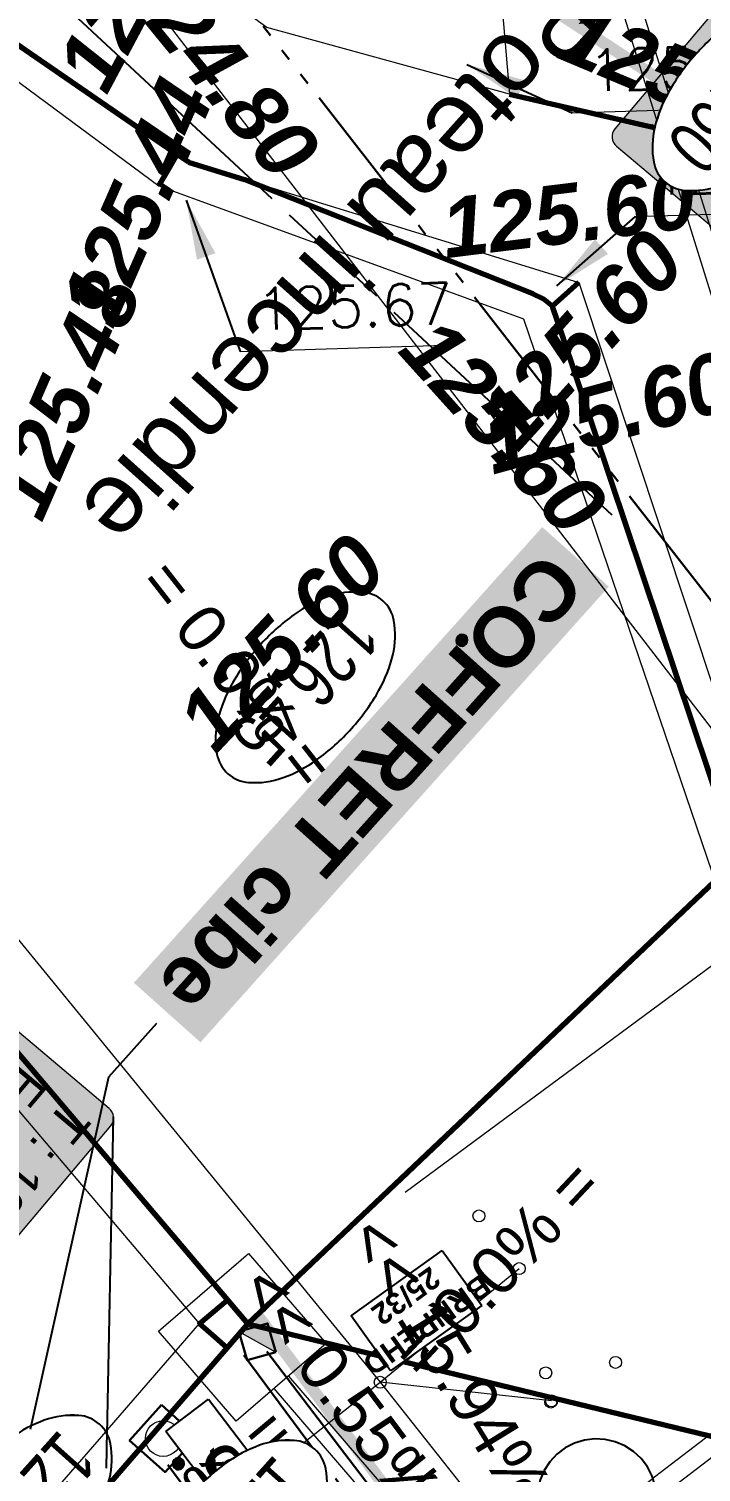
# Model space of a CAD drawing. Header units: metres. Extents: x -2858 to 512, y -1995 to 1252.
# Drawn here: x -1202.05 to -1196.41, y -941.87 to -929.75 of the extents above; entities that cross this region are included whole.
import ezdxf
from ezdxf import colors
from ezdxf.entities.mleader import LeaderData, LeaderLine
from ezdxf.enums import TextEntityAlignment as Align
from ezdxf.lldxf.tags import DXFTag
from ezdxf.math import Vec2, Vec3

# ---------------------------------------------------------------- set-up
doc = ezdxf.new("R2010")
doc.units = ezdxf.units.M
doc.header["$PDMODE"] = 33
doc.header["$PDSIZE"] = 0.1
for name, pattern in [('AEP-2', [3.9, 2.5, -0.2, 0.4, -0.2, 0.4, -0.2]), ('AEP-3', [3.3, 2.5, -0.2, 0.4, -0.2]), ('ECL-3', [1.82, 1.2, -0.155, 0, -0.155, 0, -0.155, 0, -0.155]), ('EU-160', [1.425, 1.25, -0.175])]:
    doc.linetypes.add(name, pattern=pattern)
for name, color, linetype in [('&G_05_VU_02', 7, 'Continuous'), ('04-NIV-COT', 1, 'Continuous'), ('05.2-EP-TXT', 5, 'Continuous'), ('06-EU-TXT', 24, 'Continuous'), ('07-AEP-RES', 94, 'AEP-2'), ('07-AEP-TXT', 94, 'Continuous'), ('10-ECL-LUM', 32, 'Continuous'), ('11-TEL-TXT', 6, 'Continuous')]:
    doc.layers.add(name, color=color, linetype=linetype)
for name, color, linetype, lineweight, true_color in [('03-HCH-15x30-10cm', 7, 'Continuous', 0, 0xf696fd), ('Ass - EP - Regards', 5, 'Continuous', 0, 0x0000ff), ('Ass - EP - Réseau', 5, 'Continuous', 0, 0x0000ff), ('Ass - EP - Textes - Regards', 5, 'Continuous', 0, 0x0000ff), ('Ass - EU - Textes - Regards', 1, 'Continuous', 0, 0xff0000), ('Surface Projet - Textes - Altitudes', 7, 'Continuous', 0, 0x333399), ('Surface PROJET VOIRIE - Cotations - Cotation Points', 7, 'Continuous', 0, 0xc02000), ('Surface PROJET VOIRIE - Entrées en terre talus', 5, 'Continuous', 0, 0x0000ff), ("Surface PROJET VOIRIE - Réseaux d'écoulement", 7, 'Ligne écoulement', 70, 0x33cccc), ('Surface PROJET VOIRIE - Surfaces projet', 7, 'Continuous', 0, 0x333399), ('Surface PROJET VOIRIE - Textes - Altitudes', 7, 'Continuous', 0, 0x333399), ('Surface PROJET VOIRIE - Textes - Pente des côtés', 7, 'Continuous', 0, 0x333399), ("TERRAIN APRES TERR BAT - Lignes d'arêtes", 7, 'Continuous', 0, 0xc04040), ('TERRAIN APRES TERR BAT - Points', 7, 'Continuous', 0, 0x808000)]:
    doc.layers.add(name, color=color, linetype=linetype, lineweight=lineweight, true_color=true_color)
for name, color, linetype, lineweight in [('03-SER-CLOT-MUR-140 ST', 7, 'Continuous', 15), ('04-NIV-MSQ', 255, 'Continuous', 0), ('06-EU-160PVC', 24, 'EU-160', 30), ('06-EU-RGD', 24, 'Continuous', 30), ('07-AEP-BRT', 94, 'AEP-3', 30), ('10-ECL-U1000R2V+TPC63', 32, 'ECL-3', 30), ('11-TEL-CFR', 6, 'Continuous', 30), ('11-TEL-PVC45X3', 6, 'Continuous', 30)]:
    doc.layers.add(name, color=color, linetype=linetype, lineweight=lineweight)
doc.styles.add('Altitude Surfaces projet', font='arialbi.ttf', dxfattribs={"height": 0.5})
doc.styles.add('ARIAL', font='arial.ttf')
doc.styles.add('ARIAL GRAS', font='arialbd.ttf')
doc.styles.add('Cotation', font='romans.shx')
doc.styles.add('CoteHor.3', font='arial.ttf', dxfattribs={"height": 0.0017})
doc.styles.add('Couches géologiques', font='arial.ttf', dxfattribs={"height": 0.3})
doc.styles.add('Mensura_Standard', font='arial.ttf', dxfattribs={"height": 1})
doc.styles.add('Pente Surfaces projet', font='arial.ttf', dxfattribs={"height": 0.4})
doc.styles.get("Standard").update_dxf_attribs({"font": 'arial.ttf'})
tags = doc.linetypes.add('Ligne écoulement', pattern='A,5,[">",Mensura_Standard,S=2,R=0,X=0,Y=-1],0', length=5).pattern_tags.tags
tags[13:14] = [DXFTag(74, 4), DXFTag(75, 0), DXFTag(340, '0'), DXFTag(46, 0.0), DXFTag(50, 0.0), DXFTag(44, 0.0), DXFTag(45, 0.0)]
doc.dimstyles.get("Standard").update_dxf_attribs({"dimtxt": 0.18, "dimasz": 0.18, "dimexe": 0.18, "dimexo": 0.0625, "dimgap": 0.09, "dimtad": 0, "dimtih": 1, "dimtoh": 1, "dimdec": 4, "dimzin": 0, "dimdsep": 46, "dimtxsty": 'Standard', "dimcen": 0.09, "dimadec": 0, "dimazin": 0, "dimtfac": 1, "dimtdec": 4, "dimtofl": 0, "dimtmove": 0, "dimatfit": 3, "dimfxl": 1, "dimtolj": 1, "dimtzin": 0, "dimarcsym": 0})

# ---------------------------------------------------------------- blocks, each defined once
blk = doc.blocks.new('EU-TAB315')
at = {"color": 255, "lineweight": 0}
blk.add_wipeout([(0.2, 0.2), (-0.2, 0.2), (-0.2, -0.2), (0.2, -0.2)], dxfattribs=at)
blk.add_lwpolyline([(0.2, 0.2), (-0.2, 0.2), (-0.2, -0.2), (0.2, -0.2)], close=True)
at = {"lineweight": 9}
blk.add_circle((0, 0), 0.15, dxfattribs=at)
blk = doc.blocks.new('COFFRET')
at = {"color": 255, "lineweight": 0}
blk.add_wipeout([(-0.05, 0), (0.05, 0), (0.05, 0.1), (-0.05, 0.1)], dxfattribs=at)
at = {"lineweight": 0}
h = blk.add_hatch(color=256, dxfattribs=at)
h.dxf.hatch_style = 1
h.paths.add_polyline_path([(0.05, 0.1), (-0.05, 0), (0.05, 0)])
blk.add_lwpolyline([(-0.05, 0), (0.05, 0), (0.05, 0.1), (-0.05, 0.1)], close=True)
at = {"lineweight": 0, "flags": 128}
blk.add_lwpolyline([(0.05, 0.1), (-0.05, 0)], dxfattribs=at)
blk = doc.blocks.new('NIV-HG')
h = blk.add_hatch(color=256)
edge = h.paths.add_edge_path()
edge.add_arc((0.1, -0.1), 0.0187, 180, 360)
edge.add_arc((0.1, -0.1), 0.0187, 0, 180)
blk.add_lwpolyline([(0.0812, -0.1, 1), (0.1187, -0.1, 1)], format="xyb", close=True)
at = {"layer": '04-NIV-MSQ', "flags": 128}
blk.add_lwpolyline([(0.175, -0.375), (0.1811, -0.3387), (0.1985, -0.3063), (0.2379, -0.2654), (0.2848, -0.2336), (0.3404, -0.2087), (0.3988, -0.1915), (0.4739, -0.1791), (0.55, -0.175), (0.6261, -0.1791), (0.7012, -0.1915), (0.7596, -0.2087), (0.8152, -0.2336), (0.8621, -0.2654), (0.9015, -0.3063), (0.9189, -0.3387), (0.925, -0.375), (0.9189, -0.4113), (0.9015, -0.4437), (0.8621, -0.4846), (0.8152, -0.5164), (0.7596, -0.5413), (0.7012, -0.5585), (0.6261, -0.5709), (0.55, -0.575), (0.4739, -0.5709), (0.3988, -0.5585), (0.3404, -0.5413), (0.2848, -0.5164), (0.2379, -0.4846), (0.1985, -0.4437), (0.1811, -0.4113)], close=True, dxfattribs=at)
blk.add_wipeout([(0.175, -0.375), (0.1811, -0.3387), (0.1985, -0.3063), (0.2379, -0.2654), (0.2848, -0.2336), (0.3404, -0.2087), (0.3988, -0.1915), (0.4739, -0.1791), (0.55, -0.175), (0.6261, -0.1791), (0.7012, -0.1915), (0.7596, -0.2087), (0.8152, -0.2336), (0.8621, -0.2654), (0.9015, -0.3063), (0.9189, -0.3387), (0.925, -0.375), (0.9189, -0.4113), (0.9015, -0.4437), (0.8621, -0.4846), (0.8152, -0.5164), (0.7596, -0.5413), (0.7012, -0.5585), (0.6261, -0.5709), (0.55, -0.575), (0.4739, -0.5709), (0.3988, -0.5585), (0.3404, -0.5413), (0.2848, -0.5164), (0.2379, -0.4846), (0.1985, -0.4437), (0.1811, -0.4113)]).dxf.layer = '04-NIV-MSQ'
blk.add_lwpolyline([(0.175, -0.375, 0.166601), (0.1985, -0.4437, 0.105514), (0.2848, -0.5164, 0.068239), (0.3988, -0.5585, 0.054409), (0.55, -0.575, 0.054409), (0.7012, -0.5585, 0.068239), (0.8152, -0.5164, 0.105514), (0.9015, -0.4437, 0.166601), (0.925, -0.375, 0.166601), (0.9015, -0.3063, 0.105514), (0.8152, -0.2336, 0.068239), (0.7012, -0.1915, 0.054409), (0.55, -0.175, 0.054409), (0.3988, -0.1915, 0.068239), (0.2848, -0.2336, 0.105514), (0.1985, -0.3063, 0.166601)], format="xyb", close=True)
at = {"style": 'ARIAL', "width": 0.75}
blk.add_attdef('COTE', text='', height=0.175, dxfattribs=at).set_placement((0.55, -0.375), align=Align.MIDDLE_CENTER)
blk = doc.blocks.new('ECL-LUM1')
at = {"true_color": 0xf8991e}
h = blk.add_hatch(color=30, dxfattribs=at)
h.dxf.hatch_style = 1
edge = h.paths.add_edge_path()
edge.add_arc((0, 0), 0.125, 0, 360)
at = {"color": 30, "true_color": 0xf8991e}
blk.add_circle((0, 0), 0.125, dxfattribs=at)
at = {"color": 30, "lineweight": 0, "true_color": 0xf8991e}
blk.add_wipeout([(0, 0.75), (-0.0434, 0.7462), (-0.0855, 0.7349), (-0.125, 0.7165), (-0.1607, 0.6915), (-0.1915, 0.6607), (-0.2165, 0.625), (-0.2349, 0.5855), (-0.2462, 0.5434), (-0.25, 0.5), (-0.2462, 0.4566), (-0.2349, 0.4145), (-0.2165, 0.375), (-0.1915, 0.3393), (-0.1607, 0.3085), (-0.125, 0.2835), (-0.0855, 0.2651), (-0.0434, 0.2538), (0, 0.25), (0.0434, 0.2538), (0.0855, 0.2651), (0.125, 0.2835), (0.1607, 0.3085), (0.1915, 0.3393), (0.2165, 0.375), (0.2349, 0.4145), (0.2462, 0.4566), (0.25, 0.5), (0.2462, 0.5434), (0.2349, 0.5855), (0.2165, 0.625), (0.1915, 0.6607), (0.1607, 0.6915), (0.125, 0.7165), (0.0855, 0.7349), (0.0434, 0.7462)], dxfattribs=at)
at = {"layer": '&G_05_VU_02'}
h = blk.add_hatch(dxfattribs=at)
h.set_pattern_fill('ANGLE', color=256)
h.set_pattern_definition([(0, (0, 0), (0, 6.985), [5.08, -1.905]), (90, (0, 0), (-6.985, 4e-16), [5.08, -1.905])])
h.paths.add_polyline_path([(0, 0.75), (-0.0434, 0.7462), (-0.0855, 0.7349), (-0.125, 0.7165), (-0.1607, 0.6915), (-0.1915, 0.6607), (-0.2165, 0.625), (-0.2349, 0.5855), (-0.2462, 0.5434), (-0.25, 0.5), (-0.2462, 0.4566), (-0.2349, 0.4145), (-0.2165, 0.375), (-0.1915, 0.3393), (-0.1607, 0.3085), (-0.125, 0.2835), (-0.0855, 0.2651), (-0.0434, 0.2538), (0, 0.25), (0.0434, 0.2538), (0.0855, 0.2651), (0.125, 0.2835), (0.1607, 0.3085), (0.1915, 0.3393), (0.2165, 0.375), (0.2349, 0.4145), (0.2462, 0.4566), (0.25, 0.5), (0.2462, 0.5434), (0.2349, 0.5855), (0.2165, 0.625), (0.1915, 0.6607), (0.1607, 0.6915), (0.125, 0.7165), (0.0855, 0.7349), (0.0434, 0.7462)])
at = {"color": 30, "true_color": 0xf8991e, "flags": 128}
blk.add_lwpolyline([(0, 0.75), (-0.0434, 0.7462), (-0.0855, 0.7349), (-0.125, 0.7165), (-0.1607, 0.6915), (-0.1915, 0.6607), (-0.2165, 0.625), (-0.2349, 0.5855), (-0.2462, 0.5434), (-0.25, 0.5), (-0.2462, 0.4566), (-0.2349, 0.4145), (-0.2165, 0.375), (-0.1915, 0.3393), (-0.1607, 0.3085), (-0.125, 0.2835), (-0.0855, 0.2651), (-0.0434, 0.2538), (0, 0.25), (0.0434, 0.2538), (0.0855, 0.2651), (0.125, 0.2835), (0.1607, 0.3085), (0.1915, 0.3393), (0.2165, 0.375), (0.2349, 0.4145), (0.2462, 0.4566), (0.25, 0.5), (0.2462, 0.5434), (0.2349, 0.5855), (0.2165, 0.625), (0.1915, 0.6607), (0.1607, 0.6915), (0.125, 0.7165), (0.0855, 0.7349), (0.0434, 0.7462)], close=True, dxfattribs=at)
blk.add_lwpolyline([(0, 0), (0, 0.25)], dxfattribs=at)
blk = doc.blocks.new('MENSURA_LEADER78', base_point=(-1154.055, -950.13))
at = {"layer": 'Surface PROJET VOIRIE - Cotations - Cotation Points'}
blk.add_line((-1154.055, -950.13), (-1152.244, -950.13), dxfattribs=at)
at = {"layer": 'Surface PROJET VOIRIE - Cotations - Cotation Points', "style": 'Cotation'}
blk.add_text('125.48', height=0.35, dxfattribs=at).set_placement((-1153.909, -949.605), align=Align.TOP_LEFT)
blk = doc.blocks.new('MENSURA_LEADER79', base_point=(-1153.548, -951.018))
at = {"layer": 'Surface PROJET VOIRIE - Cotations - Cotation Points'}
blk.add_line((-1153.548, -951.018), (-1151.737, -951.018), dxfattribs=at)
at = {"layer": 'Surface PROJET VOIRIE - Cotations - Cotation Points', "style": 'Cotation'}
blk.add_text('125.54', height=0.35, dxfattribs=at).set_placement((-1153.402, -950.493), align=Align.TOP_LEFT)
blk = doc.blocks.new('MENSURA_LEADER80', base_point=(-1156.901, -952.05))
at = {"layer": 'Surface PROJET VOIRIE - Cotations - Cotation Points'}
blk.add_line((-1156.901, -952.05), (-1155.09, -952.05), dxfattribs=at)
at = {"layer": 'Surface PROJET VOIRIE - Cotations - Cotation Points', "style": 'Cotation'}
blk.add_text('125.67', height=0.35, dxfattribs=at).set_placement((-1156.755, -951.525), align=Align.TOP_LEFT)
blk = doc.blocks.new('MENSURA_LEADER237', base_point=(-1151.94, -948.312))
at = {"layer": 'Ass - EP - Textes - Regards', "true_color": 0xffffff}
h = blk.add_hatch(color=7, dxfattribs=at)
edge = h.paths.add_edge_path(flags=0)
edge.add_arc((-1153.623, -950.346), 0.102, 138.1618, 228.1618)
edge.add_line((-1153.691, -950.422), (-1152.655, -951.349))
edge.add_arc((-1152.587, -951.273), 0.102, 228.1618, 318.1618)
edge.add_line((-1152.511, -951.341), (-1150.82, -949.452))
edge.add_arc((-1150.896, -949.384), 0.102, 318.1618, 408.1618)
edge.add_line((-1150.828, -949.308), (-1151.864, -948.381))
edge.add_arc((-1151.932, -948.457), 0.102, 48.1618, 138.1618)
edge.add_line((-1152.008, -948.389), (-1153.699, -950.277))
at = {"layer": 'Ass - EP - Textes - Regards', "color": 5, "true_color": 0x0000ff, "flags": 128}
blk.add_lwpolyline([(-1153.699, -950.277), (-1153.699, -950.277, 0.414214), (-1153.691, -950.422), (-1152.655, -951.349), (-1152.655, -951.349, 0.414214), (-1152.511, -951.341), (-1150.82, -949.452), (-1150.82, -949.452, 0.414214), (-1150.828, -949.308), (-1151.864, -948.381), (-1151.864, -948.381, 0.414214), (-1152.008, -948.389)], format="xyb", close=True, dxfattribs=at)
at = {"layer": 'Ass - EP - Textes - Regards', "color": 5, "true_color": 0x0000ff, "style": 'Couches géologiques'}
for s, p in [('Prof : 0.90m', (-1151.683, -948.79)), ('Fe : 124.58', (-1151.329, -949.107)), ('T : 125.48', (-1150.976, -949.424))]:
    blk.add_text(s, height=0.3, rotation=228.1618, dxfattribs=at).set_placement(p, align=Align.TOP_LEFT)
blk = doc.blocks.new('Default_SymbolReg')
at = {"color": 7, "linetype": 'Continuous', "lineweight": 0, "flags": 128}
blk.add_lwpolyline([(-0.5, -0.5), (-0.5, 0.5), (0.5, 0.5), (0.5, -0.5), (-0.5, -0.5)], dxfattribs=at)
blk = doc.blocks.new('MENSURA_LEADER305', base_point=(-1162.49, -960.032))
at = {"layer": 'Ass - EU - Textes - Regards', "true_color": 0xffffff}
h = blk.add_hatch(color=7, dxfattribs=at)
edge = h.paths.add_edge_path(flags=0)
edge.add_arc((-1164.173, -962.066), 0.102, 138.1618, 228.1618)
edge.add_line((-1164.241, -962.142), (-1163.206, -963.069))
edge.add_arc((-1163.137, -962.993), 0.102, 228.1618, 318.1618)
edge.add_line((-1163.061, -963.061), (-1161.37, -961.173))
edge.add_arc((-1161.446, -961.104), 0.102, 318.1618, 408.1618)
edge.add_line((-1161.378, -961.028), (-1162.414, -960.101))
edge.add_arc((-1162.482, -960.177), 0.102, 48.1618, 138.1618)
edge.add_line((-1162.558, -960.109), (-1164.249, -961.997))
at = {"layer": 'Ass - EU - Textes - Regards', "color": 1, "true_color": 0xff0000, "flags": 128}
blk.add_lwpolyline([(-1164.249, -961.997), (-1164.249, -961.997, 0.414214), (-1164.241, -962.142), (-1163.206, -963.069), (-1163.206, -963.069, 0.414214), (-1163.061, -963.061), (-1161.37, -961.173), (-1161.37, -961.173, 0.414214), (-1161.378, -961.028), (-1162.414, -960.101), (-1162.414, -960.101, 0.414214), (-1162.558, -960.109)], format="xyb", close=True, dxfattribs=at)
at = {"layer": 'Ass - EU - Textes - Regards', "color": 1, "true_color": 0xff0000, "style": 'Couches géologiques'}
for s, p in [('Prof : 0.60m', (-1162.234, -960.51)), ('Fe : 126.25', (-1161.88, -960.827)), ('T : 126.85', (-1161.526, -961.144))]:
    blk.add_text(s, height=0.3, rotation=228.1618, dxfattribs=at).set_placement(p, align=Align.TOP_LEFT)
blk = doc.blocks.new('_None')
blk = doc.blocks.new('PENTE')
at = {"layer": 'Surface PROJET VOIRIE - Textes - Pente des côtés', "color": 96, "true_color": 0x008000, "style": 'Pente Surfaces projet'}
for s, rotation, p in [('<< 15.94% <<', 77.8623, (3080.202, -587.472)), ('= 0.0% =', 183.1782, (3079.301, -588.151)), ('= 0.0% =', 84.3387, (3077.422, -593.272))]:
    blk.add_text(s, height=0.4, rotation=rotation, dxfattribs=at).set_placement(p, align=Align.MIDDLE_CENTER)
at = {"layer": 'Surface PROJET VOIRIE - Textes - Pente des côtés', "color": 24, "true_color": 0x993300, "style": 'Pente Surfaces projet'}
for s, rotation, p in [('<< 0.55% <<', 83.138, (3080.988, -587.928)), ('= 0.0% =', 175.001, (3081.917, -587.465)), ('= 0.0% =', 176.3117, (3082.601, -588.541))]:
    blk.add_text(s, height=0.4, rotation=rotation, dxfattribs=at).set_placement(p, align=Align.MIDDLE_CENTER)
blk = doc.blocks.new('ALTI')
at = {"layer": 'Surface PROJET VOIRIE - Textes - Altitudes', "color": 24, "true_color": 0x993300, "style": 'Altitude Surfaces projet'}
for s, rotation, p in [('125.60', 147.2612, (3602.431, -885.804)), ('125.60', 83.7859, (3602.085, -886.858)), ('125.60', 179.6382, (3602.291, -885.808)), ('125.60', 138.9272, (3601.31, -887.289)), ('125.48', 198.3711, (3605.475, -888.379)), ('125.44', 198.2104, (3603.866, -889.018))]:
    blk.add_text(s, height=0.5, rotation=rotation, dxfattribs=at).set_placement(p, align=Align.MIDDLE_LEFT)
at = {"layer": 'Surface PROJET VOIRIE - Textes - Altitudes', "color": 96, "true_color": 0x008000, "style": 'Altitude Surfaces projet'}
for s, rotation, p in [('125.80', 109.058, (3599.367, -887.627)), ('125.60', 178.4032, (3605.866, -886.006)), ('124.80', 81.1501, (3601.383, -890.639)), ('124.95', 193.8336, (3602.417, -890.374))]:
    blk.add_text(s, height=0.5, rotation=rotation, dxfattribs=at).set_placement(p, align=Align.MIDDLE_LEFT)
blk = doc.blocks.new('ASSAI')
at = {"layer": 'Ass - EP - Réseau', "flags": 128}
for points in [[(1301.981, -326.067), (1295.567, -324.85), (1290.661, -323.919)], [(1301.96, -326.226), (1295.537, -325.008), (1290.579, -324.067)], [(1289.776, -324.286), (1283.339, -335.065)], [(1289.916, -324.363), (1283.477, -335.147)], [(1295.133, -327.516), (1295.463, -324.993)], [(1295.292, -327.537), (1295.621, -325.023)]]:
    blk.add_lwpolyline(points, dxfattribs=at)
at = {"layer": 'Surface PROJET VOIRIE - Entrées en terre talus', "flags": 128}
blk.add_lwpolyline([(1297.147, -328.336), (1295.627, -328.362), (1295.302, -328.368), (1294.083, -337.205), (1294.083, -337.205), (1296.711, -337.644), (1300.076, -338.207), (1300.366, -337.206), (1300.509, -336.711), (1300.509, -336.711), (1300.641, -336.536), (1300.857, -336.492), (1301.071, -336.527), (1301.405, -336.581), (1301.719, -336.632), (1305.866, -337.305)], dxfattribs=at)
at = {"layer": "Surface PROJET VOIRIE - Réseaux d'écoulement", "flags": 128}
for points in [[(1295.032, -328.062), (1292.388, -323.133), (1292.39, -323.129), (1292.391, -323.126), (1292.391, -323.126), (1292.468, -322.95)], [(1295.032, -328.062), (1289.646, -327.623), (1289.529, -327.565), (1289.427, -327.516), (1289.427, -327.516), (1287.065, -331.67), (1286.967, -331.843), (1286.958, -331.861)], [(1294.995, -328.325), (1295.032, -328.062)], [(1295.032, -328.062), (1294.995, -328.325)], [(1295.297, -328.058), (1295.032, -328.062)], [(1295.032, -328.062), (1295.297, -328.058)], [(1295.297, -328.058), (1297.142, -328.026)], [(1297.142, -328.026), (1295.297, -328.058)], [(1295.302, -328.368), (1295.302, -328.368), (1295.302, -328.368), (1295.3, -328.197), (1295.297, -328.058)], [(1294.995, -328.325), (1293.735, -337.461)], [(1293.735, -337.461), (1294.995, -328.325)], [(1295.302, -328.368), (1295.004, -328.327), (1294.995, -328.325)], [(1285.871, -333.318), (1284.228, -330.343)], [(1286.66, -331.828), (1286.958, -331.861)], [(1288.093, -334.944), (1287.888, -334.498), (1286.988, -332.057), (1286.961, -331.957), (1286.958, -331.861)], [(1288.093, -334.944), (1288.108, -335.058)], [(1288.407, -334.997), (1288.304, -335.018), (1288.108, -335.058)], [(1294.083, -337.205), (1293.735, -337.461), (1288.582, -336.887), (1288.42, -336.897), (1288.394, -336.898), (1288.345, -336.901), (1288.108, -335.058)]]:
    blk.add_lwpolyline(points, dxfattribs=at)
at = {"layer": 'Surface PROJET VOIRIE - Surfaces projet', "flags": 128}
for points in [[(1246.459, -345.16), (1250.973, -338.254), (1248.619, -336.752), (1250.156, -334.701), (1251.682, -335.67), (1253.464, -332.626), (1257.876, -334.343), (1260.408, -335.103), (1260.488, -335.176), (1268.337, -336.019), (1275.713, -337.315), (1278.768, -337.525), (1281.419, -336.586), (1283.25, -336.101), (1285.871, -333.318), (1286.812, -335.21), (1287.062, -337.629), (1287.173, -340.457), (1288.694, -340.613), (1288.424, -337.512), (1288.093, -334.944), (1286.66, -331.828), (1291.034, -324.195), (1292.093, -322.524)], [(1297.142, -328.026), (1295.032, -328.062), (1293.735, -337.461), (1300.297, -338.558), (1300.807, -336.798), (1306.068, -337.652)], [(1312.527, -343.997), (1293.061, -341.261), (1288.919, -340.52), (1288.407, -334.997), (1287.198, -331.973), (1292.221, -323.047)]]:
    blk.add_lwpolyline(points, dxfattribs=at)
at = {"layer": "TERRAIN APRES TERR BAT - Lignes d'arêtes", "flags": 128}
for points in [[(1291.366, -339.233), (1292.906, -338.101), (1294.657, -326.908), (1294.891, -325.558)], [(1293.814, -325.732), (1294.657, -326.908), (1293.167, -326.675)], [(1300.073, -326.736), (1300.816, -327.975), (1294.657, -326.908)]]:
    blk.add_lwpolyline(points, dxfattribs=at)
at = {"layer": 'TERRAIN APRES TERR BAT - Points'}
for p in [(1293.215, -325.547), (1293.814, -325.732), (1293.826, -325.73), (1293.826, -325.73), (1293.671, -325.925), (1293.671, -325.925), (1293.167, -326.675), (1294.657, -326.908), (1293.063, -327.223), (1293.063, -327.223)]:
    blk.add_point(p, dxfattribs=at)
at = {"layer": 'Ass - EP - Regards', "rotation": 82.55060758323924}
blk.add_blockref('Default_SymbolReg', (1295.148, -328.022), dxfattribs=at)
at = {"layer": 'Ass - EP - Textes - Regards', "rotation": 133.5650505867652}
blk.add_blockref('MENSURA_LEADER237', (1282.861, -332.543), dxfattribs=at)
at = {"layer": 'Ass - EU - Textes - Regards', "rotation": 133.5650505867652}
blk.add_blockref('MENSURA_LEADER305', (1294.505, -331.629), dxfattribs=at)
at = {"layer": 'Surface PROJET VOIRIE - Cotations - Cotation Points', "rotation": 133.5650505867652}
for name, p in [('MENSURA_LEADER79', (1285.93, -331.844)), ('MENSURA_LEADER78', (1285.636, -332.822)), ('MENSURA_LEADER80', (1288.989, -333.562))]:
    blk.add_blockref(name, p, dxfattribs=at)
at = {"layer": 'Surface PROJET VOIRIE - Textes - Altitudes', "color": 96, "true_color": 0x008000, "style": 'CoteHor.3'}
for s, rotation, p in [('126.30', 131.563, (1295.029, -328.06)), ('125.60', 176.2078, (1287.208, -331.973)), ('125.67', 193.5436, (1288.417, -334.995))]:
    blk.add_text(s, height=0.0017, rotation=rotation, dxfattribs=at).set_placement(p, align=Align.MIDDLE_LEFT)
at = {"layer": 'Surface PROJET VOIRIE - Textes - Altitudes', "color": 105, "true_color": 0x339966, "style": 'CoteHor.3'}
for p in [(1295.303, -328.367), (1295.627, -328.362)]:
    blk.add_text('126.61', height=0.0017, rotation=133.5651, dxfattribs=at).set_placement(p, align=Align.TOP_LEFT)
at = {"layer": 'Surface PROJET VOIRIE - Textes - Altitudes', "color": 24, "true_color": 0x993300, "style": 'CoteHor.3'}
for s, rotation, p in [('125.60', 177.4428, (1286.657, -331.828)), ('125.60', 81.5905, (1285.871, -333.314)), ('125.44', 196.015, (1288.09, -334.945))]:
    blk.add_text(s, height=0.0017, rotation=rotation, dxfattribs=at).set_placement(p, align=Align.MIDDLE_LEFT)
at = {"layer": 'Ass - EU - Textes - Regards', "linetype": 'Continuous', "lineweight": 0}
blk.add_leader([(1296.727, -328.139), (1294.488, -330.063)], dimstyle='Standard', override={"dimasz": 0, "dimldrblk": 'None'}, dxfattribs=at)
at = {"layer": 'Surface PROJET VOIRIE - Cotations - Cotation Points', "linetype": 'Continuous', "lineweight": 0}
for points in [[(1286.806, -331.947), (1285.93, -331.844)], [(1285.923, -333.752), (1285.636, -332.822)], [(1288.345, -334.745), (1288.989, -333.562)]]:
    blk.add_leader(points, dimstyle='Standard', override={"dimasz": 0.5}, dxfattribs=at)

msp = doc.modelspace()

# ---------------------------------------------------------------- block references
at = {"layer": '06-EU-RGD', "rotation": 48.16200224059754}
msp.add_blockref('EU-TAB315', (-1200.921, -941.589), dxfattribs=at)
at = {"layer": '11-TEL-CFR', "xscale": 2.500000000000001, "yscale": 2.500000000000001, "rotation": 105.8293118463963}
msp.add_blockref('COFFRET', (-1200.011, -940.742), dxfattribs=at)

# ---------------------------------------------------------------- texts
at = {"layer": '07-AEP-TXT', "insert": (-1197.424, -929.48), "char_height": 0.6, "attachment_point": 4, "rotation": 228.1618, "style": 'ARIAL'}
msp.add_mtext_dynamic_manual_height_columns('Poteau incendie', width=13.75361, gutter_width=2.4, heights=[0], dxfattribs=at)

# ---------------------------------------------------------------- next in the draw order: linework, layer by layer
at = {"layer": '06-EU-160PVC', "flags": 128}
msp.add_lwpolyline([(-1200.881, -941.811), (-1198.977, -944.392)], dxfattribs=at)
at = {"layer": '11-TEL-PVC45X3', "flags": 128}
msp.add_lwpolyline([(-1200.05, -940.859), (-1198.184, -943.309), (-1190.174, -938.96)], dxfattribs=at)

# ---------------------------------------------------------------- next in the draw order: block references
at = {"layer": '04-NIV-COT', "xscale": 2.600000000000001, "yscale": 2.600000000000001, "zscale": 2.600000000000001, "rotation": 228.1617603435354}
msp.add_blockref('NIV-HG', (-1198.047, -934.862), dxfattribs=at).add_auto_attribs({'COTE': '126,45'})

# ---------------------------------------------------------------- next in the draw order: linework, layer by layer
at = {"layer": '10-ECL-U1000R2V+TPC63', "flags": 128}
msp.add_lwpolyline([(-1200.915, -928.654), (-1193.932, -937.616)], dxfattribs=at)

# ---------------------------------------------------------------- next in the draw order: block references
at = {"layer": '04-NIV-COT', "xscale": 2.600000000000001, "yscale": 2.600000000000001, "zscale": 2.600000000000001, "rotation": 228.1617603435354}
msp.add_blockref('NIV-HG', (-1200.426, -941.78), dxfattribs=at).add_auto_attribs({'COTE': '126,59'})

# ---------------------------------------------------------------- next in the draw order: texts
at = {"layer": '06-EU-TXT', "insert": (-1199.826, -942.623), "char_height": 0.3, "attachment_point": 5, "rotation": 307.3419, "style": 'ARIAL GRAS', "bg_fill": 19, "box_fill_scale": 1.25, "bg_fill_color": 256, "bg_fill_transparency": 0}
msp.add_mtext_dynamic_manual_height_columns('%%C160 3,0%>', width=2.88985, gutter_width=7.5, heights=[0], dxfattribs=at)

# ---------------------------------------------------------------- next in the draw order: linework, layer by layer
at = {"layer": '07-AEP-BRT', "color": 3, "flags": 128}
msp.add_lwpolyline([(-1191.168, -944.182), (-1193.183, -945.292), (-1198.27, -943.548), (-1200.245, -940.889)], dxfattribs=at)

# ---------------------------------------------------------------- next in the draw order: block references
at = {"layer": '10-ECL-LUM', "color": 254, "true_color": 0xffffc1, "xscale": 2, "yscale": 2, "zscale": 2, "rotation": 11.98659330145482}
msp.add_blockref('ECL-LUM1', (-1197.073, -943.07), dxfattribs=at)

# ---------------------------------------------------------------- next in the draw order: block references
at = {"layer": '05.2-EP-TXT', "rotation": 228.1617603435354}
msp.add_blockref('ASSAI', (-91.968, -194.614), dxfattribs=at)

# ---------------------------------------------------------------- next in the draw order: linework, layer by layer
at = {"layer": '03-HCH-15x30-10cm', "const_width": 0.1, "flags": 128}
msp.add_lwpolyline([(-1195.813, -930.79), (-1203.231, -925.917)], dxfattribs=at)

# ---------------------------------------------------------------- next in the draw order: leaders
at = {"layer": '11-TEL-TXT', "color": 242, "true_color": 0xcd2027}
ml = msp.add_multileader_mtext('Standard', dxfattribs=at)
ml.set_content('COFFRET rmbt 8 ports\\Pmise en place ', color=(205, 32, 39), style='ARIAL GRAS')
ml.set_leader_properties()
ml.set_arrow_properties(name='NONE')
ml.build(insert=Vec2(0, 0))
ml.multileader.update_dxf_attribs({"arrow_head_size": 0.5, "scale": 0.125})
ctx = ml.context
ctx.base_point, ctx.scale, ctx.char_height, ctx.arrow_head_size, ctx.landing_gap_size, ctx.plane_origin, ctx.plane_x_axis, ctx.plane_y_axis = Vec3(-1191.843, -945.869), 0.125, 0.5, 0.5, 0.25, Vec3(-1185.729, -938.413), Vec3(-0.66703, -0.745031), Vec3(0.745031, -0.66703)
notes = []
notes.append((ctx, [(1, (1, 1, 0), (-1191.439, -945.418), (-0.66703, -0.745031), 0.605, [(0, [(-1189.788, -940.978)], 0, [])])]))
ctx.mtext.insert, ctx.mtext.text_direction, ctx.mtext.line_spacing_factor, ctx.mtext.flow_direction = Vec3(-1191.772, -946.268), Vec3(-0.66703, -0.745031), 0.9, 5
ctx.mtext.has_bg_fill, ctx.mtext.bg_color, ctx.mtext.bg_scale_factor, ctx.mtext.bg_transparency, ctx.mtext.use_window_bg_color = 1, -1023410125, 1.25, 0, 0
for ctx, leaders in notes:
    for number, flags, end, landing, length, lines in leaders:
        leader = LeaderData()
        leader.index, (leader.has_last_leader_line, leader.has_dogleg_vector, leader.attachment_direction) = number, flags
        leader.last_leader_point, leader.dogleg_vector, leader.dogleg_length = Vec3(end), Vec3(landing), length
        for number, points, colour, breaks in lines:
            line = LeaderLine()
            line.index, line.vertices, line.color, line.breaks = number, Vec3.list(points), colors.encode_raw_color(colour), breaks
            leader.lines.append(line)
        ctx.leaders.append(leader)

# ---------------------------------------------------------------- next in the draw order: leaders
ml = msp.add_multileader_mtext('Standard', dxfattribs=at)
ml.set_content('COFFRET cibe', color=(205, 32, 39), style='ARIAL GRAS')
ml.set_leader_properties()
ml.set_arrow_properties(name='NONE')
ml.build(insert=Vec2(0, 0))
ml.multileader.update_dxf_attribs({"arrow_head_size": 0.5, "scale": 0.125})
ctx = ml.context
ctx.base_point, ctx.scale, ctx.char_height, ctx.arrow_head_size, ctx.landing_gap_size, ctx.plane_origin, ctx.plane_x_axis, ctx.plane_y_axis = Vec3(-1197.418, -934.129), 0.125, 0.5, 0.5, 0.25, Vec3(-1198.759, -927.125), Vec3(-0.66703, -0.745031), Vec3(0.745031, -0.66703)
ctx.text_align_type = 2
notes = []
notes.append((ctx, [(0, (1, 1, 0), (-1201.378, -938.551), (0.66703, 0.745031), 0.605, [(0, [(-1202.036, -941.511)], 0, [])])]))
ctx.mtext.insert, ctx.mtext.text_direction, ctx.mtext.alignment, ctx.mtext.line_spacing_factor, ctx.mtext.flow_direction = Vec3(-1200.618, -938.084), Vec3(-0.66703, -0.745031), 3, 0.9, 5
ctx.mtext.has_bg_fill, ctx.mtext.bg_color, ctx.mtext.bg_scale_factor, ctx.mtext.bg_transparency, ctx.mtext.use_window_bg_color = 1, -1023410125, 1.25, 0, 0
for ctx, leaders in notes:
    for number, flags, end, landing, length, lines in leaders:
        leader = LeaderData()
        leader.index, (leader.has_last_leader_line, leader.has_dogleg_vector, leader.attachment_direction) = number, flags
        leader.last_leader_point, leader.dogleg_vector, leader.dogleg_length = Vec3(end), Vec3(landing), length
        for number, points, colour, breaks in lines:
            line = LeaderLine()
            line.index, line.vertices, line.color, line.breaks = number, Vec3.list(points), colors.encode_raw_color(colour), breaks
            leader.lines.append(line)
        ctx.leaders.append(leader)

# ---------------------------------------------------------------- next in the draw order: linework, layer by layer
at = {"layer": '03-SER-CLOT-MUR-140 ST', "flags": 128}
msp.add_lwpolyline([(-1212.171, -932.784), (-1206.961, -928.741), (-1205.51, -930.551), (-1202.32, -928.083), (-1202.202, -927.987), (-1195.338, -936.896), (-1198.89, -939.523)], dxfattribs=at)

# ---------------------------------------------------------------- next in the draw order: texts
at = {"layer": '07-AEP-TXT', "insert": (-1198.797, -940.513), "char_height": 0.18, "attachment_point": 5, "rotation": 215.6298, "style": 'ARIAL GRAS', "bg_fill": 19, "box_fill_scale": 1.25, "bg_fill_color": 256, "bg_fill_transparency": 0}
msp.add_mtext_dynamic_manual_height_columns('{\\C3;BRNPEHD 25/32}', width=0.85121, gutter_width=4.5, heights=[0], dxfattribs=at)

# ---------------------------------------------------------------- next in the draw order: block references
at = {"layer": 'Surface Projet - Textes - Altitudes', "rotation": 228.1617603435354}
msp.add_blockref('ALTI', (1864.659, 1159.814), dxfattribs=at)
at = {"layer": 'Surface PROJET VOIRIE - Textes - Pente des côtés', "rotation": 223.6617603435353}
msp.add_blockref('PENTE', (1435.59, 760.299), dxfattribs=at)

# ---------------------------------------------------------------- next in the draw order: block references
at = {"layer": '04-NIV-COT', "xscale": 2.600000000000001, "yscale": 2.600000000000001, "zscale": 2.600000000000001, "rotation": 228.1617603435354}
for p, values in [((-1198.223, -928.432), {'COTE': '125.24'}), ((-1194.38, -929.888), {'COTE': '125.60'}), ((-1198.619, -941.99), {'COTE': '126,65'})]:
    msp.add_blockref('NIV-HG', p, dxfattribs=at).add_auto_attribs(values)

# ---------------------------------------------------------------- next in the draw order: linework, layer by layer
at = {"layer": '03-HCH-15x30-10cm', "const_width": 0.1, "flags": 128}
msp.add_lwpolyline([(-1200.137, -946.802), (-1201.223, -943.722), (-1199.019, -942.046), (-1200.143, -940.536)], dxfattribs=at)
at = {"layer": '07-AEP-RES', "color": 4, "flags": 128}
msp.add_lwpolyline([(-1158.419, -907.471), (-1161.041, -890.685), (-1159.572, -889.187), (-1161.616, -874.249), (-1177.645, -879.383), (-1180.572, -881.178), (-1180.963, -885.604), (-1175.743, -904.501), (-1200.74, -925.802), (-1203.457, -927.962), (-1197.113, -933.866)], dxfattribs=at)

doc.saveas('drawing.dxf')
